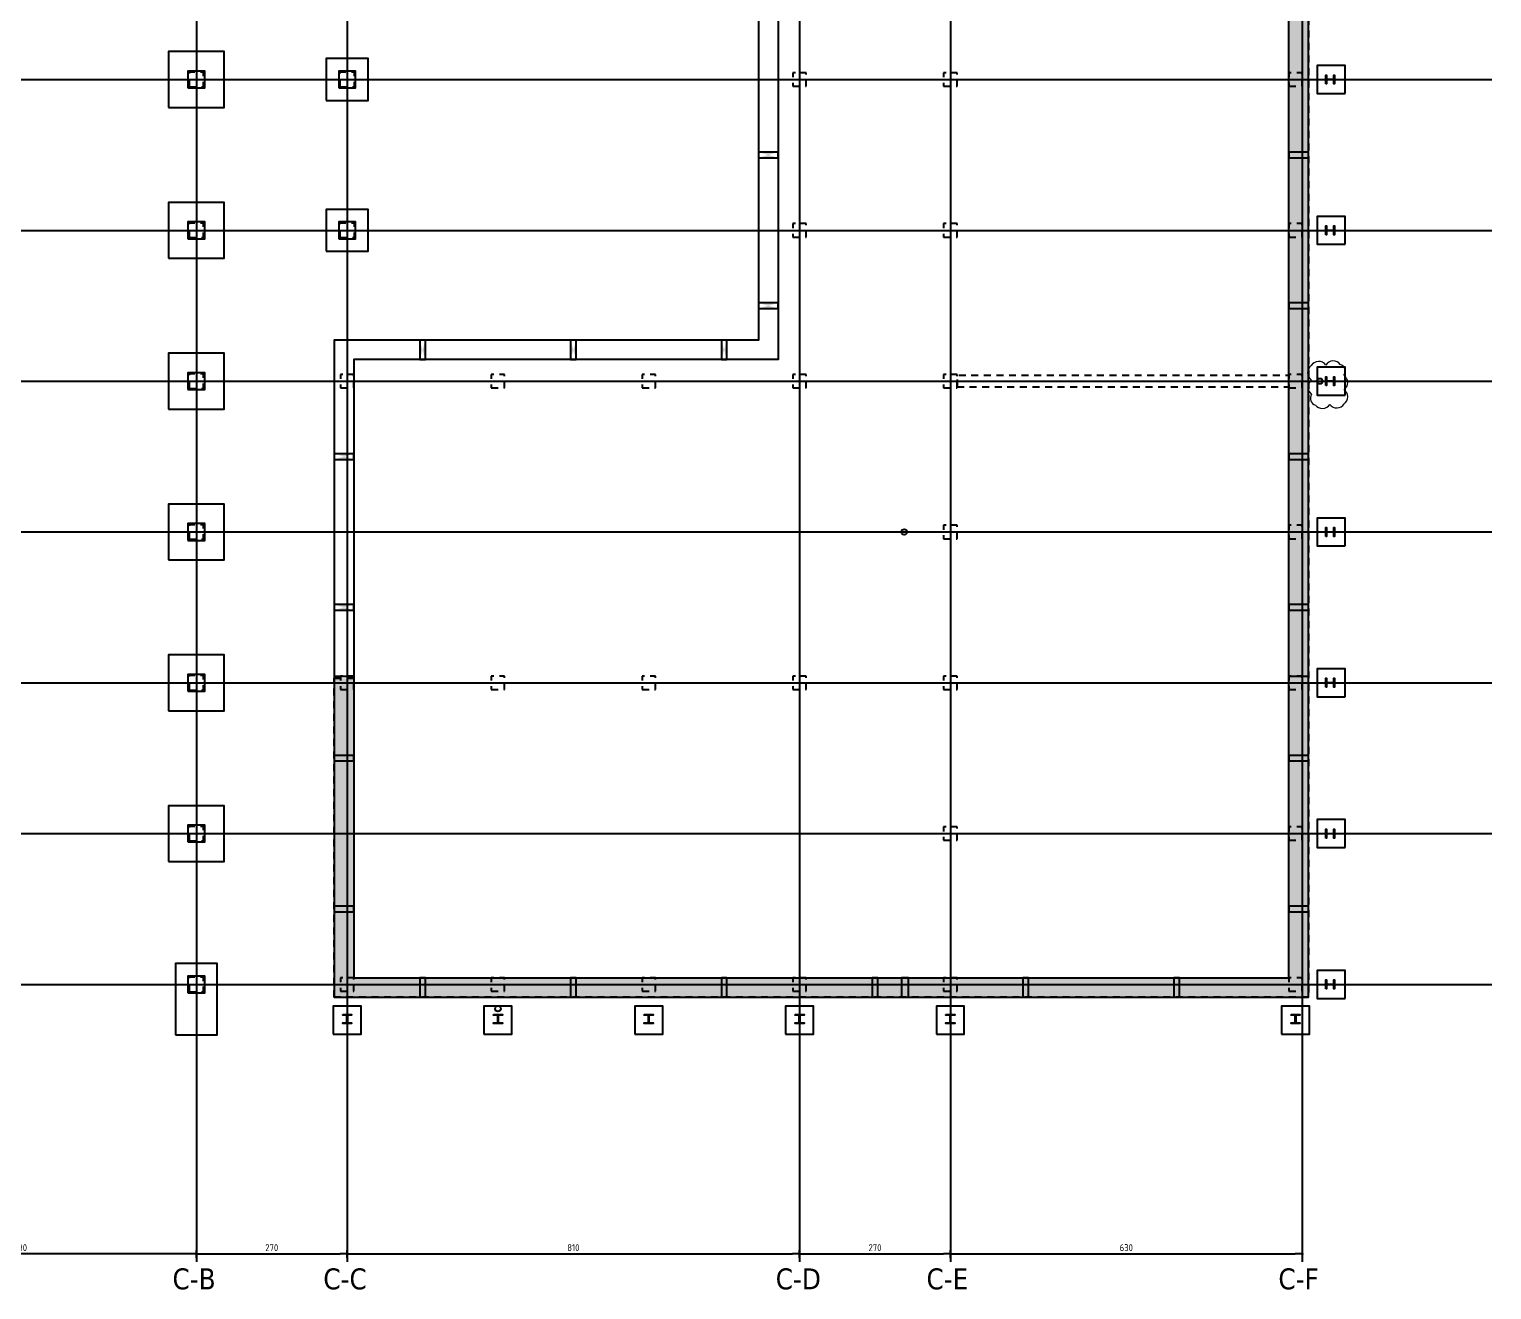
# Model space of a CAD drawing. Extents: x -7 to 291, y 0 to 252.
# Drawn here: x 126.9 to 153.08, y 166.77 to 189.34 of the extents above; entities that cross this region are included whole.
import ezdxf

# ---------------------------------------------------------------- set-up
doc = ezdxf.new("R2010")
doc.units = 0
doc.header["$LTSCALE"] = 0.5
doc.header["$MEASUREMENT"] = 0
doc.header["$PDMODE"] = 2
for name, pattern in [('AUSGEZOGEN', [1000.01, 1000, 0.01]), ('HIDDEN', [0.375, 0.25, -0.125]), ('VERDECKT2', [0.1875, 0.125, -0.0625])]:
    doc.linetypes.add(name, pattern=pattern)
doc.layers.get('0').update_dxf_attribs({"linetype": 'CONTINUOUS'})
doc.layers.get('Defpoints').update_dxf_attribs({"linetype": 'CONTINUOUS'})
for name, color, linetype in [('0_H05', 11, 'CONTINUOUS'), ('ACHSEN', 7, 'CONTINUOUS'), ('BET-ANS', 7, 'CONTINUOUS'), ('Brüstung', 7, 'CONTINUOUS'), ('DD', 7, 'CONTINUOUS'), ('HOLZ-VERD', 8, 'VERDECKT2'), ('MASSE', 7, 'CONTINUOUS'), ('SCHATTEN', 253, 'CONTINUOUS'), ('WD', 7, 'CONTINUOUS')]:
    doc.layers.add(name, color=color, linetype=linetype)
doc.layers.add('HINWEIS', color=10, linetype='CONTINUOUS', lineweight=18)
doc.styles.add('HELV', font='tahoma.ttf')
doc.styles.add('TXT', font='isocp.shx')
doc.dimstyles.new('DOT_I', dxfattribs={"dimscale": 0.5, "dimtxt": 0.25, "dimasz": 0.25, "dimexe": 0.1, "dimexo": 0.3, "dimgap": 0.1, "dimtad": 1, "dimdec": 3, "dimzin": 3, "dimtxsty": 'TXT', "dimblk": 'DOT', "dimblk1": 'DOT', "dimblk2": 'DOT', "dimsah": 1, "dimcen": 0.1, "dimse1": 1, "dimse2": 1, "dimazin": 0, "dimtfac": 1, "dimtdec": 4, "dimtix": 1, "dimtmove": 2, "dimatfit": 3, "dimldrblk": 'DOT', "dimfxl": 0.7, "dimfxlon": 1, "dimtvp": 1, "dimtolj": 1, "dimtzin": 0, "dimarcsym": 0})

# ---------------------------------------------------------------- blocks, each defined once
blk = doc.blocks.new('Stützen EG')
at = {"color": 0, "linetype": 'ByBlock', "flags": 128}
for points in [[(6.295, -46.155), (6.555, -46.155), (6.555, -45.895), (6.295, -45.895)], [(8.995, -46.155), (9.255, -46.155), (9.255, -45.895), (8.995, -45.895)], [(17.105, -46.145), (17.345, -46.145), (17.345, -45.905), (17.105, -45.905)], [(19.805, -46.145), (20.045, -46.145), (20.045, -45.905), (19.805, -45.905)], [(25.985, -46.145), (26.225, -46.145), (26.225, -45.905), (25.985, -45.905)], [(6.295, -48.855), (6.555, -48.855), (6.555, -48.595), (6.295, -48.595)], [(8.995, -48.855), (9.255, -48.855), (9.255, -48.595), (8.995, -48.595)], [(17.105, -48.845), (17.345, -48.845), (17.345, -48.605), (17.105, -48.605)], [(19.805, -48.845), (20.045, -48.845), (20.045, -48.605), (19.805, -48.605)], [(25.985, -48.845), (26.225, -48.845), (26.225, -48.605), (25.985, -48.605)], [(6.295, -51.555), (6.555, -51.555), (6.555, -51.295), (6.295, -51.295)], [(9.005, -51.545), (9.245, -51.545), (9.245, -51.305), (9.005, -51.305)], [(11.705, -51.545), (11.945, -51.545), (11.945, -51.305), (11.705, -51.305)], [(14.405, -51.545), (14.645, -51.545), (14.645, -51.305), (14.405, -51.305)], [(17.105, -51.545), (17.345, -51.545), (17.345, -51.305), (17.105, -51.305)], [(19.805, -51.545), (20.045, -51.545), (20.045, -51.305), (19.805, -51.305)], [(25.985, -51.545), (26.225, -51.545), (26.225, -51.305), (25.985, -51.305)], [(20.045, -51.525), (25.985, -51.525), (25.985, -51.325), (20.045, -51.325)], [(6.295, -54.255), (6.555, -54.255), (6.555, -53.995), (6.295, -53.995)], [(19.805, -54.245), (20.045, -54.245), (20.045, -54.005), (19.805, -54.005)], [(25.985, -54.245), (26.225, -54.245), (26.225, -54.005), (25.985, -54.005)], [(6.295, -56.955), (6.555, -56.955), (6.555, -56.695), (6.295, -56.695)], [(9.005, -56.945), (9.245, -56.945), (9.245, -56.705), (9.005, -56.705)], [(11.705, -56.945), (11.945, -56.945), (11.945, -56.705), (11.705, -56.705)], [(14.405, -56.945), (14.645, -56.945), (14.645, -56.705), (14.405, -56.705)], [(17.105, -56.945), (17.345, -56.945), (17.345, -56.705), (17.105, -56.705)], [(19.805, -56.945), (20.045, -56.945), (20.045, -56.705), (19.805, -56.705)], [(25.985, -56.945), (26.225, -56.945), (26.225, -56.705), (25.985, -56.705)], [(6.295, -59.655), (6.555, -59.655), (6.555, -59.395), (6.295, -59.395)], [(19.805, -59.645), (20.045, -59.645), (20.045, -59.405), (19.805, -59.405)], [(25.985, -59.645), (26.225, -59.645), (26.225, -59.405), (25.985, -59.405)], [(6.295, -62.355), (6.555, -62.355), (6.555, -62.095), (6.295, -62.095)], [(9.005, -62.345), (9.245, -62.345), (9.245, -62.105), (9.005, -62.105)], [(11.705, -62.345), (11.945, -62.345), (11.945, -62.105), (11.705, -62.105)], [(14.405, -62.345), (14.645, -62.345), (14.645, -62.105), (14.405, -62.105)], [(17.105, -62.345), (17.345, -62.345), (17.345, -62.105), (17.105, -62.105)], [(19.805, -62.345), (20.045, -62.345), (20.045, -62.105), (19.805, -62.105)], [(25.985, -62.345), (26.225, -62.345), (26.225, -62.105), (25.985, -62.105)]]:
    blk.add_lwpolyline(points, close=True, dxfattribs=at)
blk = doc.blocks.new('DD01')
at = {"color": 0, "linetype": 'ByBlock'}
for centre in [(26.415, -51.3), (18.975, -54), (11.7, -62.535)]:
    blk.add_circle(centre, 0.05, dxfattribs=at)
at = {"layer": 'SCHATTEN', "color": 15, "linetype": 'AUSGEZOGEN'}
for points in [[(26.451, -51.265, 0, 0, 0), (26.451, -51.265, 0, 0.00163, 0), (26.445, -51.261, 0.00163, 0.00324, 0), (26.439, -51.258, 0.00324, 0.00478, 0), (26.433, -51.256, 0.00478, 0.00625, 0), (26.427, -51.255, 0.00625, 0.00761, 0), (26.421, -51.254, 0.00761, 0.00884, 0), (26.415, -51.254, 0.00884, 0.00992, 0), (26.409, -51.255, 0.00992, 0.0108, 0), (26.404, -51.257, 0.0108, 0.0115, 0), (26.398, -51.259, 0.0115, 0.0121, 0), (26.393, -51.262, 0.0121, 0.0124, 0), (26.389, -51.265, 0.0124, 0.0125, 0), (26.384, -51.269, 0.0125, 0.0124, 0), (26.38, -51.273, 0.0124, 0.0121, 0), (26.377, -51.278, 0.0121, 0.0115, 0), (26.374, -51.283, 0.0115, 0.0108, 0), (26.372, -51.288, 0.0108, 0.00992, 0), (26.371, -51.294, 0.00992, 0.00884, 0), (26.37, -51.3, 0.00884, 0.00761, 0), (26.369, -51.306, 0.00761, 0.00625, 0), (26.37, -51.312, 0.00625, 0.00478, 0), (26.371, -51.318, 0.00478, 0.00324, 0), (26.373, -51.324, 0.00324, 0.00163, 0), (26.376, -51.33, 0.00163, 0, 0)], [(19.01, -53.965, 0, 0, 0), (19.01, -53.965, 0, 0.00163, 0), (19.005, -53.961, 0.00163, 0.00324, 0), (18.999, -53.958, 0.00324, 0.00478, 0), (18.993, -53.956, 0.00478, 0.00625, 0), (18.987, -53.955, 0.00625, 0.00761, 0), (18.981, -53.954, 0.00761, 0.00884, 0), (18.975, -53.954, 0.00884, 0.00992, 0), (18.969, -53.955, 0.00992, 0.0108, 0), (18.963, -53.957, 0.0108, 0.0115, 0), (18.958, -53.959, 0.0115, 0.0121, 0), (18.953, -53.962, 0.0121, 0.0124, 0), (18.948, -53.965, 0.0124, 0.0125, 0), (18.944, -53.969, 0.0125, 0.0124, 0), (18.94, -53.973, 0.0124, 0.0121, 0), (18.937, -53.978, 0.0121, 0.0115, 0), (18.934, -53.983, 0.0115, 0.0108, 0), (18.932, -53.988, 0.0108, 0.00992, 0), (18.93, -53.994, 0.00992, 0.00884, 0), (18.929, -54, 0.00884, 0.00761, 0), (18.929, -54.006, 0.00761, 0.00625, 0), (18.93, -54.012, 0.00625, 0.00478, 0), (18.931, -54.018, 0.00478, 0.00324, 0), (18.933, -54.024, 0.00324, 0.00163, 0), (18.936, -54.03, 0.00163, 0, 0)], [(11.735, -62.5, 0, 0, 0), (11.735, -62.5, 0, 0.00163, 0), (11.73, -62.496, 0.00163, 0.00324, 0), (11.724, -62.493, 0.00324, 0.00478, 0), (11.718, -62.491, 0.00478, 0.00625, 0), (11.712, -62.49, 0.00625, 0.00761, 0), (11.706, -62.489, 0.00761, 0.00884, 0), (11.7, -62.49, 0.00884, 0.00992, 0), (11.694, -62.491, 0.00992, 0.0108, 0), (11.688, -62.492, 0.0108, 0.0115, 0), (11.683, -62.494, 0.0115, 0.0121, 0), (11.678, -62.497, 0.0121, 0.0124, 0), (11.673, -62.5, 0.0124, 0.0125, 0), (11.669, -62.504, 0.0125, 0.0124, 0), (11.665, -62.509, 0.0124, 0.0121, 0), (11.662, -62.513, 0.0121, 0.0115, 0), (11.659, -62.518, 0.0115, 0.0108, 0), (11.657, -62.524, 0.0108, 0.00992, 0), (11.655, -62.529, 0.00992, 0.00884, 0), (11.654, -62.535, 0.00884, 0.00761, 0), (11.654, -62.541, 0.00761, 0.00625, 0), (11.655, -62.547, 0.00625, 0.00478, 0), (11.656, -62.553, 0.00478, 0.00324, 0), (11.658, -62.559, 0.00324, 0.00163, 0), (11.661, -62.565, 0.00163, 0, 0)]]:
    blk.add_lwpolyline(points, format="xyseb", dxfattribs=at)
blk = doc.blocks.new('WD01')
at = {"color": 0, "linetype": 'ByBlock'}
for points in [[(10.065, -41.9), (10.415, -41.9), (10.415, -41.8), (10.065, -41.8)], [(19.56, -41.9), (19.91, -41.9), (19.91, -41.8), (19.56, -41.8)], [(10.065, -44.6), (10.415, -44.6), (10.415, -44.5), (10.065, -44.5)], [(19.56, -44.6), (19.91, -44.6), (19.91, -44.5), (19.56, -44.5)], [(4.1, -45.515), (4.1, -45.165), (4, -45.165), (4, -45.515)], [(6.8, -45.515), (6.8, -45.165), (6.7, -45.165), (6.7, -45.515)], [(9.5, -45.515), (9.5, -45.165), (9.4, -45.165), (9.4, -45.515)], [(2.47, -47.3), (2.82, -47.3), (2.82, -47.2), (2.47, -47.2)], [(19.56, -47.3), (19.91, -47.3), (19.91, -47.2), (19.56, -47.2)], [(2.47, -50), (2.82, -50), (2.82, -49.9), (2.47, -49.9)], [(19.56, -50), (19.91, -50), (19.91, -49.9), (19.56, -49.9)], [(2.47, -52.7), (2.82, -52.7), (2.82, -52.6), (2.47, -52.6)], [(19.56, -52.7), (19.91, -52.7), (19.91, -52.6), (19.56, -52.6)], [(2.47, -55.4), (2.82, -55.4), (2.82, -55.3), (2.47, -55.3)], [(19.56, -55.4), (19.91, -55.4), (19.91, -55.3), (19.56, -55.3)], [(4.1, -56.93), (4.1, -56.58), (4, -56.58), (4, -56.93)], [(6.8, -56.93), (6.8, -56.58), (6.7, -56.58), (6.7, -56.93)], [(9.5, -56.93), (9.5, -56.58), (9.4, -56.58), (9.4, -56.93)], [(12.2, -56.93), (12.2, -56.58), (12.1, -56.58), (12.1, -56.93)], [(12.752, -56.93), (12.752, -56.58), (12.628, -56.58), (12.628, -56.93)], [(14.9, -56.93), (14.9, -56.58), (14.8, -56.58), (14.8, -56.93)], [(17.6, -56.93), (17.6, -56.58), (17.5, -56.58), (17.5, -56.93)]]:
    blk.add_lwpolyline(points, close=True, dxfattribs=at)
at = {"layer": 'WD', "color": 15, "linetype": 'AUSGEZOGEN'}
for points in [[(10.065, -41.8), (10.415, -41.8), (10.415, -41.9), (10.065, -41.9)], [(19.56, -41.8), (19.91, -41.8), (19.91, -41.9), (19.56, -41.9)], [(10.065, -44.5), (10.415, -44.5), (10.415, -44.6), (10.065, -44.6)], [(19.56, -44.5), (19.91, -44.5), (19.91, -44.6), (19.56, -44.6)], [(4.1, -45.165), (4.1, -45.515), (4, -45.515), (4, -45.165)], [(6.8, -45.165), (6.8, -45.515), (6.7, -45.515), (6.7, -45.165)], [(9.5, -45.165), (9.5, -45.515), (9.4, -45.515), (9.4, -45.165)], [(2.47, -47.2), (2.82, -47.2), (2.82, -47.3), (2.47, -47.3)], [(19.56, -47.2), (19.91, -47.2), (19.91, -47.3), (19.56, -47.3)], [(2.47, -49.9), (2.82, -49.9), (2.82, -50), (2.47, -50)], [(19.56, -49.9), (19.91, -49.9), (19.91, -50), (19.56, -50)], [(2.47, -52.6), (2.82, -52.6), (2.82, -52.7), (2.47, -52.7)], [(19.56, -52.6), (19.91, -52.6), (19.91, -52.7), (19.56, -52.7)], [(2.47, -55.3), (2.82, -55.3), (2.82, -55.4), (2.47, -55.4)], [(19.56, -55.3), (19.91, -55.3), (19.91, -55.4), (19.56, -55.4)], [(4.1, -56.58), (4.1, -56.93), (4, -56.93), (4, -56.58)], [(6.8, -56.58), (6.8, -56.93), (6.7, -56.93), (6.7, -56.58)], [(9.5, -56.58), (9.5, -56.93), (9.4, -56.93), (9.4, -56.58)], [(12.2, -56.58), (12.2, -56.93), (12.1, -56.93), (12.1, -56.58)], [(12.752, -56.58), (12.752, -56.93), (12.628, -56.93), (12.628, -56.58)], [(14.9, -56.58), (14.9, -56.93), (14.8, -56.93), (14.8, -56.58)], [(17.6, -56.58), (17.6, -56.93), (17.5, -56.93), (17.5, -56.58)]]:
    blk.add_solid(points, dxfattribs=at)
blk = doc.blocks.new('Beton EG Brüstung')
at = {"color": 0, "linetype": 'ByBlock'}
blk.add_lwpolyline([(-2.825, 0), (-2.825, -0.24), (-2.72, -0.24), (-2.72, -0.35), (-24.53, -0.35), (-24.53, 17.09), (-18.82, 17.09), (-18.82, 16.74), (-24.18, 16.74), (-24.18, 0)], close=True, dxfattribs=at)
blk = doc.blocks.new('DOT')
at = {"color": 0, "linetype": 'ByBlock'}
for p, q in [((0, 0), (-1, 0)), ((0, 0.54), (0, -0.54))]:
    blk.add_line(p, q, dxfattribs=at)
at = {"color": 0, "linetype": 'ByBlock', "const_width": 0.2}
blk.add_lwpolyline([(-0.1, 0, 1), (0.1, 0, 1)], format="xyb", close=True, dxfattribs=at)
blk = doc.blocks.new('*D91')
at = {"layer": 'Defpoints', "color": 0, "linetype": 'AUSGEZOGEN', "transparency": 16777216}
for p in [(0, -66.926), (0, -66.926), (6.3, -66.926)]:
    blk.add_point(p, dxfattribs=at)
at = {"layer": 'MASSE', "color": 0, "linetype": 'AUSGEZOGEN', "lineweight": -2, "transparency": 16777216}
blk.add_line((6.175, -66.926), (0.125, -66.926), dxfattribs=at)
at = {"layer": 'MASSE', "color": 0, "linetype": 'AUSGEZOGEN', "lineweight": -2, "transparency": 16777216, "xscale": 0.125, "yscale": 0.125, "zscale": 0.125, "rotation": 180}
blk.add_blockref('DOT', (0, -66.926), dxfattribs=at)
at = {"layer": 'MASSE', "color": 0, "linetype": 'AUSGEZOGEN', "lineweight": -2, "transparency": 16777216, "xscale": 0.125, "yscale": 0.125, "zscale": 0.125}
blk.add_blockref('DOT', (6.3, -66.926), dxfattribs=at)
at = {"layer": 'MASSE', "color": 0, "linetype": 'AUSGEZOGEN', "transparency": 16777216, "insert": (3.15, -66.813), "char_height": 0.125, "attachment_point": 5, "style": 'TXT'}
blk.add_mtext('\\A1;630', dxfattribs=at)
blk = doc.blocks.new('*D92')
at = {"layer": 'Defpoints', "color": 0, "linetype": 'AUSGEZOGEN', "transparency": 16777216}
for p in [(6.3, -66.926), (9, -66.926), (9, -66.926)]:
    blk.add_point(p, dxfattribs=at)
at = {"layer": 'MASSE', "color": 0, "linetype": 'AUSGEZOGEN', "lineweight": -2, "transparency": 16777216}
blk.add_line((6.425, -66.926), (8.875, -66.926), dxfattribs=at)
at = {"layer": 'MASSE', "color": 0, "linetype": 'AUSGEZOGEN', "lineweight": -2, "transparency": 16777216, "xscale": 0.125, "yscale": 0.125, "zscale": 0.125, "rotation": 180}
blk.add_blockref('DOT', (6.3, -66.926), dxfattribs=at)
at = {"layer": 'MASSE', "color": 0, "linetype": 'AUSGEZOGEN', "lineweight": -2, "transparency": 16777216, "xscale": 0.125, "yscale": 0.125, "zscale": 0.125}
blk.add_blockref('DOT', (9, -66.926), dxfattribs=at)
at = {"layer": 'MASSE', "color": 0, "linetype": 'AUSGEZOGEN', "transparency": 16777216, "insert": (7.65, -66.813), "char_height": 0.125, "attachment_point": 5, "style": 'TXT'}
blk.add_mtext('\\A1;270', dxfattribs=at)
blk = doc.blocks.new('*D93')
at = {"layer": 'Defpoints', "color": 0, "linetype": 'AUSGEZOGEN', "transparency": 16777216}
for p in [(9, -66.926), (17.1, -66.926), (17.1, -66.926)]:
    blk.add_point(p, dxfattribs=at)
at = {"layer": 'MASSE', "color": 0, "linetype": 'AUSGEZOGEN', "lineweight": -2, "transparency": 16777216}
blk.add_line((9.125, -66.926), (16.975, -66.926), dxfattribs=at)
at = {"layer": 'MASSE', "color": 0, "linetype": 'AUSGEZOGEN', "lineweight": -2, "transparency": 16777216, "xscale": 0.125, "yscale": 0.125, "zscale": 0.125, "rotation": 180}
blk.add_blockref('DOT', (9, -66.926), dxfattribs=at)
at = {"layer": 'MASSE', "color": 0, "linetype": 'AUSGEZOGEN', "lineweight": -2, "transparency": 16777216, "xscale": 0.125, "yscale": 0.125, "zscale": 0.125}
blk.add_blockref('DOT', (17.1, -66.926), dxfattribs=at)
at = {"layer": 'MASSE', "color": 0, "linetype": 'AUSGEZOGEN', "transparency": 16777216, "insert": (13.05, -66.813), "char_height": 0.125, "attachment_point": 5, "style": 'TXT'}
blk.add_mtext('\\A1;810', dxfattribs=at)
blk = doc.blocks.new('*D94')
at = {"layer": 'Defpoints', "color": 0, "linetype": 'AUSGEZOGEN', "transparency": 16777216}
for p in [(17.1, -66.926), (19.8, -66.926), (19.8, -66.926)]:
    blk.add_point(p, dxfattribs=at)
at = {"layer": 'MASSE', "color": 0, "linetype": 'AUSGEZOGEN', "lineweight": -2, "transparency": 16777216}
blk.add_line((17.225, -66.926), (19.675, -66.926), dxfattribs=at)
at = {"layer": 'MASSE', "color": 0, "linetype": 'AUSGEZOGEN', "lineweight": -2, "transparency": 16777216, "xscale": 0.125, "yscale": 0.125, "zscale": 0.125, "rotation": 180}
blk.add_blockref('DOT', (17.1, -66.926), dxfattribs=at)
at = {"layer": 'MASSE', "color": 0, "linetype": 'AUSGEZOGEN', "lineweight": -2, "transparency": 16777216, "xscale": 0.125, "yscale": 0.125, "zscale": 0.125}
blk.add_blockref('DOT', (19.8, -66.926), dxfattribs=at)
at = {"layer": 'MASSE', "color": 0, "linetype": 'AUSGEZOGEN', "transparency": 16777216, "insert": (18.45, -66.813), "char_height": 0.125, "attachment_point": 5, "style": 'TXT'}
blk.add_mtext('\\A1;270', dxfattribs=at)
blk = doc.blocks.new('*D95')
at = {"layer": 'Defpoints', "color": 0, "linetype": 'AUSGEZOGEN', "transparency": 16777216}
for p in [(19.8, -66.926), (26.1, -66.926), (26.1, -66.926)]:
    blk.add_point(p, dxfattribs=at)
at = {"layer": 'MASSE', "color": 0, "linetype": 'AUSGEZOGEN', "lineweight": -2, "transparency": 16777216}
blk.add_line((19.925, -66.926), (25.975, -66.926), dxfattribs=at)
at = {"layer": 'MASSE', "color": 0, "linetype": 'AUSGEZOGEN', "lineweight": -2, "transparency": 16777216, "xscale": 0.125, "yscale": 0.125, "zscale": 0.125, "rotation": 180}
blk.add_blockref('DOT', (19.8, -66.926), dxfattribs=at)
at = {"layer": 'MASSE', "color": 0, "linetype": 'AUSGEZOGEN', "lineweight": -2, "transparency": 16777216, "xscale": 0.125, "yscale": 0.125, "zscale": 0.125}
blk.add_blockref('DOT', (26.1, -66.926), dxfattribs=at)
at = {"layer": 'MASSE', "color": 0, "linetype": 'AUSGEZOGEN', "transparency": 16777216, "insert": (22.95, -66.813), "char_height": 0.125, "attachment_point": 5, "style": 'TXT'}
blk.add_mtext('\\A1;630', dxfattribs=at)
blk = doc.blocks.new('Achsen Gründung')
at = {"color": 0, "linetype": 'ByBlock', "lineweight": -2}
for p, q in [((6.3, 4.445), (6.3, -67.066)), ((9, 4.445), (9, -67.066)), ((17.1, 4.445), (17.1, -67.066)), ((19.8, 4.445), (19.8, -67.066)), ((26.1, 4.445), (26.1, -67.066)), ((-5.4, -45.9), (29.493, -45.9)), ((-5.4, -48.6), (29.493, -48.6)), ((-5.4, -51.3), (29.493, -51.3)), ((-5.4, -54), (29.493, -54)), ((-5.4, -56.7), (29.493, -56.7)), ((-5.4, -59.4), (29.493, -59.4)), ((-5.4, -62.1), (29.493, -62.1))]:
    blk.add_line(p, q, dxfattribs=at)
at = {"layer": 'ACHSEN', "color": 6, "linetype": 'AUSGEZOGEN', "style": 'HELV'}
for s, p in [('C-B', (5.873, -67.559)), ('C-C', (8.573, -67.559)), ('C-D', (16.673, -67.559)), ('C-E', (19.373, -67.559)), ('C-F', (25.673, -67.559))]:
    blk.add_text(s, height=0.375, dxfattribs=at).set_placement(p)
at = {"layer": 'MASSE', "color": 7, "linetype": 'AUSGEZOGEN'}
for base, p1, p2, picture, middle in [((0, -66.926), (6.3, -66.926), (0, -66.926), '*D91', (3.15, -66.813)), ((9, -66.926), (6.3, -66.926), (9, -66.926), '*D92', (7.65, -66.813)), ((17.1, -66.926), (9, -66.926), (17.1, -66.926), '*D93', (13.05, -66.813)), ((19.8, -66.926), (17.1, -66.926), (19.8, -66.926), '*D94', (18.45, -66.813)), ((26.1, -66.926), (19.8, -66.926), (26.1, -66.926), '*D95', (22.95, -66.813))]:
    dim = blk.add_linear_dim(base=base, p1=p1, p2=p2, dimstyle='DOT_I', override={"dimdec": 0, "dimlfac": 100}, dxfattribs=at)
    dim.commit()
    dim.dimension.update_dxf_attribs({"geometry": picture, "text_midpoint": middle})

msp = doc.modelspace()

# ---------------------------------------------------------------- hatches: boundary and pattern name
at = {"layer": '0_H05', "linetype": 'ByBlock'}
h = msp.add_hatch(color=256, dxfattribs=at)
h.paths.add_polyline_path([(149.691, 199.882), (149.691, 200.932), (149.441, 200.932), (149.441, 199.882)])
h.paths.add_polyline_path([(149.691, 203.392), (149.691, 204.442), (149.441, 204.442), (149.441, 203.392)])
h.paths.add_polyline_path([(149.451, 210.162), (149.691, 210.162), (149.691, 210.057), (149.801, 210.057), (149.801, 229.167), (142.641, 229.167), (142.641, 228.817), (149.451, 228.817)])
h.paths.add_polyline_path([(149.451, 193.712), (149.691, 193.712), (149.691, 193.817), (149.801, 193.817), (149.801, 172.007), (132.361, 172.007), (132.361, 177.717), (132.711, 177.717), (132.711, 172.357), (149.451, 172.357)])
h.paths.add_polyline_path([(132.146, 196.662), (132.591, 196.662), (132.591, 204.512), (132.146, 204.512)])
h.paths.add_polyline_path([(144.816, 194.147), (144.816, 195.247), (144.566, 195.247), (144.566, 194.147)])
h.paths.add_polyline_path([(132.716, 191.057), (132.716, 193.712), (132.366, 193.712), (132.366, 191.057)], flags=17)
h.paths.add_polyline_path([(140.566, 204.762), (138.891, 204.762), (138.891, 204.512), (140.566, 204.512)])
h.paths.add_polyline_path([(140.566, 196.662), (138.116, 196.662), (138.116, 196.412), (140.566, 196.412)])

# ---------------------------------------------------------------- linework, layer by layer
at = {"color": 0, "linetype": 'ByBlock'}
for points in [[(150.111, 188.357), (150.111, 188.517), (150.124, 188.517), (150.124, 188.456, 0.4142136), (150.139, 188.441), (150.243, 188.441, 0.4142136), (150.258, 188.456), (150.258, 188.517), (150.271, 188.517), (150.271, 188.357), (150.258, 188.357), (150.258, 188.418, 0.4142136), (150.243, 188.433), (150.139, 188.433, 0.4142136), (150.124, 188.418), (150.124, 188.357)], [(150.111, 185.657), (150.111, 185.817), (150.124, 185.817), (150.124, 185.756, 0.4142136), (150.139, 185.741), (150.243, 185.741, 0.4142136), (150.258, 185.756), (150.258, 185.817), (150.271, 185.817), (150.271, 185.657), (150.258, 185.657), (150.258, 185.718, 0.4142136), (150.243, 185.733), (150.139, 185.733, 0.4142136), (150.124, 185.718), (150.124, 185.657)], [(150.111, 182.957), (150.111, 183.117), (150.124, 183.117), (150.124, 183.056, 0.4142136), (150.139, 183.041), (150.243, 183.041, 0.4142136), (150.258, 183.056), (150.258, 183.117), (150.271, 183.117), (150.271, 182.957), (150.258, 182.957), (150.258, 183.018, 0.4142136), (150.243, 183.033), (150.139, 183.033, 0.4142136), (150.124, 183.018), (150.124, 182.957)], [(150.111, 180.257), (150.111, 180.417), (150.124, 180.417), (150.124, 180.356, 0.4142136), (150.139, 180.341), (150.243, 180.341, 0.4142136), (150.258, 180.356), (150.258, 180.417), (150.271, 180.417), (150.271, 180.257), (150.258, 180.257), (150.258, 180.318, 0.4142136), (150.243, 180.333), (150.139, 180.333, 0.4142136), (150.124, 180.318), (150.124, 180.257)], [(150.111, 177.557), (150.111, 177.717), (150.124, 177.717), (150.124, 177.656, 0.4142136), (150.139, 177.641), (150.243, 177.641, 0.4142136), (150.258, 177.656), (150.258, 177.717), (150.271, 177.717), (150.271, 177.557), (150.258, 177.557), (150.258, 177.618, 0.4142136), (150.243, 177.633), (150.139, 177.633, 0.4142136), (150.124, 177.618), (150.124, 177.557)], [(150.111, 174.857), (150.111, 175.017), (150.124, 175.017), (150.124, 174.956, 0.4142136), (150.139, 174.941), (150.243, 174.941, 0.4142136), (150.258, 174.956), (150.258, 175.017), (150.271, 175.017), (150.271, 174.857), (150.258, 174.857), (150.258, 174.918, 0.4142136), (150.243, 174.933), (150.139, 174.933, 0.4142136), (150.124, 174.918), (150.124, 174.857)], [(150.111, 172.157), (150.111, 172.317), (150.124, 172.317), (150.124, 172.256, 0.4142136), (150.139, 172.241), (150.243, 172.241, 0.4142136), (150.258, 172.256), (150.258, 172.317), (150.271, 172.317), (150.271, 172.157), (150.258, 172.157), (150.258, 172.218, 0.4142136), (150.243, 172.233), (150.139, 172.233, 0.4142136), (150.124, 172.218), (150.124, 172.157)], [(132.511, 171.697), (132.671, 171.697), (132.671, 171.684), (132.61, 171.684, 0.4142136), (132.595, 171.669), (132.595, 171.565, 0.4142136), (132.61, 171.55), (132.671, 171.55), (132.671, 171.537), (132.511, 171.537), (132.511, 171.55), (132.572, 171.55, 0.4142136), (132.587, 171.565), (132.587, 171.669, 0.4142136), (132.572, 171.684), (132.511, 171.684)], [(135.211, 171.697), (135.371, 171.697), (135.371, 171.684), (135.31, 171.684, 0.4142136), (135.295, 171.669), (135.295, 171.565, 0.4142136), (135.31, 171.55), (135.371, 171.55), (135.371, 171.537), (135.211, 171.537), (135.211, 171.55), (135.272, 171.55, 0.4142136), (135.287, 171.565), (135.287, 171.669, 0.4142136), (135.272, 171.684), (135.211, 171.684)], [(137.911, 171.697), (138.071, 171.697), (138.071, 171.684), (138.01, 171.684, 0.4142136), (137.995, 171.669), (137.995, 171.565, 0.4142136), (138.01, 171.55), (138.071, 171.55), (138.071, 171.537), (137.911, 171.537), (137.911, 171.55), (137.972, 171.55, 0.4142136), (137.987, 171.565), (137.987, 171.669, 0.4142136), (137.972, 171.684), (137.911, 171.684)], [(140.611, 171.697), (140.771, 171.697), (140.771, 171.684), (140.71, 171.684, 0.4142136), (140.695, 171.669), (140.695, 171.565, 0.4142136), (140.71, 171.55), (140.771, 171.55), (140.771, 171.537), (140.611, 171.537), (140.611, 171.55), (140.672, 171.55, 0.4142136), (140.687, 171.565), (140.687, 171.669, 0.4142136), (140.672, 171.684), (140.611, 171.684)], [(143.311, 171.697), (143.471, 171.697), (143.471, 171.684), (143.41, 171.684, 0.4142136), (143.395, 171.669), (143.395, 171.565, 0.4142136), (143.41, 171.55), (143.471, 171.55), (143.471, 171.537), (143.311, 171.537), (143.311, 171.55), (143.372, 171.55, 0.4142136), (143.387, 171.565), (143.387, 171.669, 0.4142136), (143.372, 171.684), (143.311, 171.684)], [(149.491, 171.697), (149.651, 171.697), (149.651, 171.684), (149.59, 171.684, 0.4142136), (149.575, 171.669), (149.575, 171.565, 0.4142136), (149.59, 171.55), (149.651, 171.55), (149.651, 171.537), (149.491, 171.537), (149.491, 171.55), (149.552, 171.55, 0.4142136), (149.567, 171.565), (149.567, 171.669, 0.4142136), (149.552, 171.684), (149.491, 171.684)]]:
    msp.add_lwpolyline(points, format="xyb", close=True, dxfattribs=at)
at = {"layer": 'BET-ANS', "color": 7, "linetype": 'AUSGEZOGEN'}
for p, q in [((132.361, 177.757), (132.711, 177.757)), ((149.451, 177.757), (149.801, 177.757))]:
    msp.add_line(p, q, dxfattribs=at)
for points in [[(123.531, 193.612), (132.366, 193.612), (132.366, 190.402), (139.956, 190.402), (139.956, 183.772), (132.361, 183.772), (132.361, 172.007), (149.801, 172.007), (149.801, 196.087), (151.211, 196.087), (151.211, 195.887), (152.211, 195.887), (152.211, 205.287), (151.211, 205.287), (151.211, 205.087), (149.801, 205.087), (149.801, 229.167)], [(140.306, 190.752), (140.306, 183.422), (132.711, 183.422), (132.711, 172.357), (149.451, 172.357), (149.451, 196.087)]]:
    msp.add_lwpolyline(points, dxfattribs=at)
at = {"layer": 'BET-ANS'}
for points in [[(129.391, 187.937), (130.391, 187.937), (130.391, 188.937), (129.391, 188.937)], [(132.216, 188.062), (132.966, 188.062), (132.966, 188.812), (132.216, 188.812)], [(129.741, 188.287), (130.041, 188.287), (130.041, 188.587), (129.741, 188.587)], [(132.441, 188.287), (132.741, 188.287), (132.741, 188.587), (132.441, 188.587)], [(150.461, 188.187), (150.461, 188.687), (149.961, 188.687), (149.961, 188.187)], [(129.391, 185.237), (130.391, 185.237), (130.391, 186.237), (129.391, 186.237)], [(132.216, 185.362), (132.966, 185.362), (132.966, 186.112), (132.216, 186.112)], [(150.461, 185.487), (150.461, 185.987), (149.961, 185.987), (149.961, 185.487)], [(129.741, 185.587), (130.041, 185.587), (130.041, 185.887), (129.741, 185.887)], [(132.441, 185.587), (132.741, 185.587), (132.741, 185.887), (132.441, 185.887)], [(129.391, 182.537), (130.391, 182.537), (130.391, 183.537), (129.391, 183.537)], [(129.741, 182.887), (130.041, 182.887), (130.041, 183.187), (129.741, 183.187)], [(150.461, 182.787), (150.461, 183.287), (149.961, 183.287), (149.961, 182.787)], [(129.391, 179.837), (130.391, 179.837), (130.391, 180.837), (129.391, 180.837)], [(129.741, 180.187), (130.041, 180.187), (130.041, 180.487), (129.741, 180.487)], [(150.461, 180.087), (150.461, 180.587), (149.961, 180.587), (149.961, 180.087)], [(129.391, 177.137), (130.391, 177.137), (130.391, 178.137), (129.391, 178.137)], [(150.461, 177.387), (150.461, 177.887), (149.961, 177.887), (149.961, 177.387)], [(129.741, 177.487), (130.041, 177.487), (130.041, 177.787), (129.741, 177.787)], [(129.391, 174.437), (130.391, 174.437), (130.391, 175.437), (129.391, 175.437)], [(150.461, 174.687), (150.461, 175.187), (149.961, 175.187), (149.961, 174.687)], [(129.741, 174.787), (130.041, 174.787), (130.041, 175.087), (129.741, 175.087)], [(129.516, 171.337), (130.266, 171.337), (130.266, 172.612), (129.516, 172.612)], [(129.741, 172.087), (130.041, 172.087), (130.041, 172.387), (129.741, 172.387)], [(150.461, 171.987), (150.461, 172.487), (149.961, 172.487), (149.961, 171.987)], [(132.341, 171.347), (132.841, 171.347), (132.841, 171.847), (132.341, 171.847)], [(135.041, 171.347), (135.541, 171.347), (135.541, 171.847), (135.041, 171.847)], [(137.741, 171.347), (138.241, 171.347), (138.241, 171.847), (137.741, 171.847)], [(140.441, 171.347), (140.941, 171.347), (140.941, 171.847), (140.441, 171.847)], [(143.141, 171.347), (143.641, 171.347), (143.641, 171.847), (143.141, 171.847)], [(149.321, 171.347), (149.821, 171.347), (149.821, 171.847), (149.321, 171.847)]]:
    msp.add_lwpolyline(points, close=True, dxfattribs=at)
at = {"layer": 'HINWEIS', "linetype": 'AUSGEZOGEN'}
msp.add_lwpolyline([(149.8507, 183.3147, 0.5205671), (149.8551, 183.0574, 0.5205671), (149.8596, 182.8002, 0.5205671), (149.9268, 182.6096, 0.5205671), (150.1839, 182.6207, 0.5205671), (150.441, 182.6319, 0.5205671), (150.4404, 182.8855, 0.5205671), (150.436, 183.1428, 0.5205671), (150.3725, 183.3374, 0.5205671), (150.1155, 183.3262, 0.5205671)], format="xyb", close=True, dxfattribs=at)

# ---------------------------------------------------------------- block references
at = {"layer": 'ACHSEN', "color": 140, "linetype": 'AUSGEZOGEN'}
msp.add_blockref('Achsen Gründung', (123.591, 234.337), dxfattribs=at)
at = {"layer": 'Brüstung', "color": 9, "linetype": 'HIDDEN', "rotation": 89.99999999999999}
msp.add_blockref('Beton EG Brüstung', (149.451, 196.5369), dxfattribs=at)
at = {"layer": 'DD', "color": 7, "linetype": 'Continuous'}
msp.add_blockref('DD01', (123.591, 234.337), dxfattribs=at)
at = {"layer": 'HOLZ-VERD', "color": 9, "linetype": 'HIDDEN'}
msp.add_blockref('Stützen EG', (123.466, 234.462), dxfattribs=at)
at = {"layer": 'WD', "color": 0, "linetype": 'ByBlock'}
msp.add_blockref('WD01', (129.891, 228.937), dxfattribs=at)

doc.saveas('drawing.dxf')
